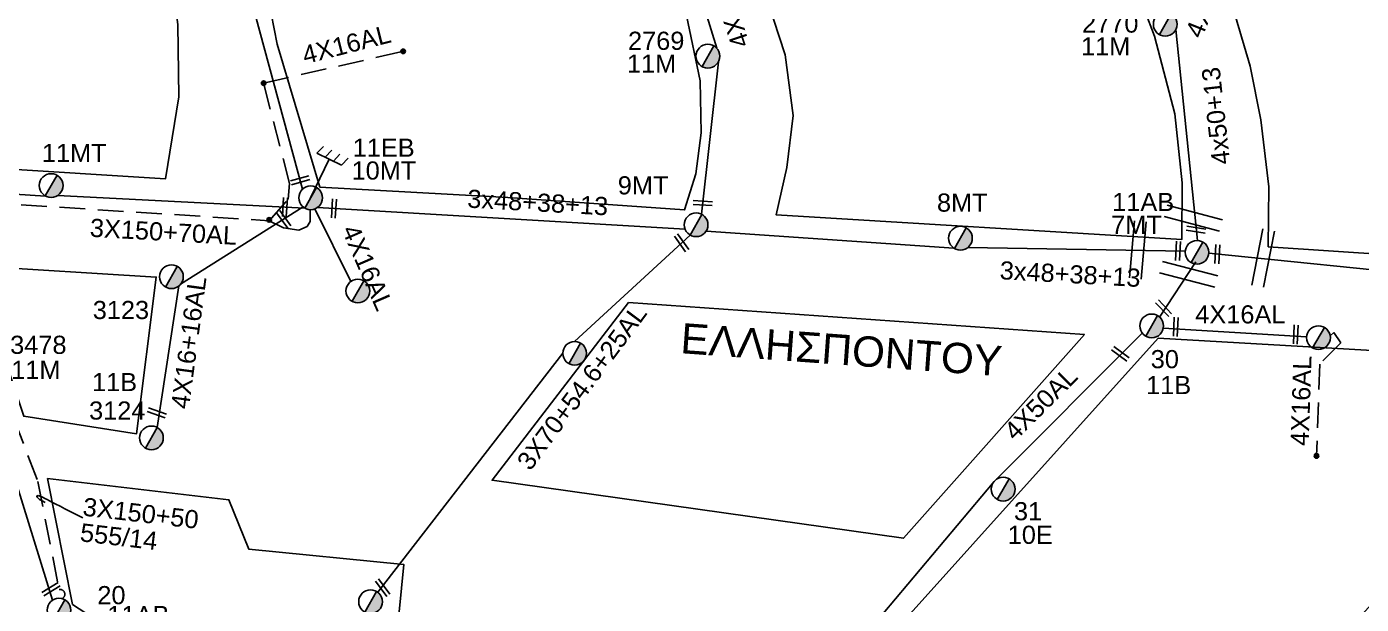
# Model space of a CAD drawing. Header units: millimetres. Extents: x 645 to 3057, y 900 to 1793.
# Drawn here: x 1313.3 to 1445.7, y 1351.3 to 1408.6 of the extents above; entities that cross this region are included whole.
import ezdxf

# ---------------------------------------------------------------- set-up
doc = ezdxf.new("R2010")
doc.units = ezdxf.units.MM
doc.linetypes.add('DASHED', pattern=[19.05, 12.7, -6.35])
for name, color, linetype in [('Άγνωστα', 7, 'Continuous'), ('Γείωση', 7, 'Continuous'), ('Γυμνά εναέρια ΧΤ (3Φ)   4x16AL', 7, 'Continuous'), ('Γυμνά εναέρια ΧΤ (3Φ)   4x50AL', 7, 'Continuous'), ('Γυμνά εναέρια ΧΤ και ΦΟΠ (3Φ)   4x16+16AL', 7, 'Continuous'), ('Γυμνά εναέρια ΧΤ και ΦΟΠ (3Φ)   4x50+16AL', 7, 'Continuous'), ('Εναέρια παροχή ΧΤ 4x16', 7, 'SYN_LINE'), ('Επιγραφές - Σχήματα', 7, 'Continuous'), ('Καλώδια ΧΤ   3x150+50AL', 7, 'DASHED'), ('Καλώδια ΧΤ   3x150+50CU', 7, 'DASHED'), ('Καλώδια ΧΤ   4x16AL', 7, 'DASHED'), ('Μηχανική τομή', 7, 'Continuous'), ('Στύλος ΦΜ', 7, 'Continuous'), ('Στύλος ΦΜ @ 1', 7, 'Continuous'), ('Συνδέσεις', 7, 'Continuous'), ('Συνεστραμμένα ΧΤ   3x70+54.6+25 AL', 7, 'SYN_LINE'), ('Τομή', 7, 'Continuous'), ('Υπόβαθρο ΔΕΗ', 7, 'Continuous'), ('Υπόγεια καλώδια Δικτύου ΧΤ και Παρ. ΧΤ - 3X150+70 AL', 7, 'DASHED'), ('Υπόγεια καλώδια Παροχών ΧΤ   4x16AL', 7, 'DASHED')]:
    doc.layers.add(name, color=color, linetype=linetype)
doc.styles.get("Standard").update_dxf_attribs({"font": 'arial.ttf'})
doc.linetypes.add('SYN_LINE', pattern='A,0.5,-0.0001,["/\\/\\/\\/",Standard,S=0.1,R=0,X=0,Y=-0.05],-0.25', length=0.7501)

# ---------------------------------------------------------------- blocks, each defined once
blk = doc.blocks.new('ΥΠΑΡΧΩΝ ΤΣΙΜΕΝΤΕΝΙΟΣ ΣΤΥΛΟΣ')
at = {"layer": 'Στύλος ΦΜ'}
blk.add_hatch(color=256, dxfattribs=at).paths.add_polyline_path([(-1.29, -2.28, 0.574793), (2.62, 0, 0.268822), (1.3, 2.27)])
blk.add_line((-1.29, -2.28), (1.3, 2.27), dxfattribs=at)
blk.add_circle((0, 0), 2.62, dxfattribs=at)
at = {"layer": 'Στύλος ΦΜ', "flags": 4}
for tag, p in [('ΑΡΙΘΜΟΣ', (-4.68, 8.05)), ('ΤΥΠΟΣ', (-4.91, 3.03))]:
    blk.add_attdef(tag, p, '', height=4, dxfattribs=at)
blk = doc.blocks.new('ΜΗΧΑΝΙΚΗ ΤΟΜΗ')
at = {"layer": 'Μηχανική τομή', "ltscale": 40}
for p, q in [((-1.89, 0.78), (1.89, 0.78)), ((1.89, 0), (-1.89, 0))]:
    blk.add_line(p, q, dxfattribs=at)
blk = doc.blocks.new('_ΣΥΝΔΕΣΗ')
at = {"layer": 'Συνδέσεις', "linetype": 'SYN_LINE', "ltscale": 40}
blk.add_hatch(color=256, dxfattribs=at).paths.add_polyline_path([(0.5, -0.01, 1), (-0.5, -0.01, 1)])
at = {"layer": 'Συνδέσεις'}
blk.add_circle((0, -0.01), 0.5, dxfattribs=at)
blk = doc.blocks.new('ΓΕΙΩΣΗ')
at = {"layer": 'Γείωση', "ltscale": 40}
for p, q in [((-2.34, 11.45), (-3, 9.45)), ((-0.34, 11.45), (-1, 9.45)), ((0, 9.45), (0, 0)), ((1.66, 11.45), (1, 9.45)), ((3.66, 11.45), (3, 9.45))]:
    blk.add_line(p, q, dxfattribs=at)
blk.add_lwpolyline([(-3, 9.45), (3, 9.45)], dxfattribs=at)
blk = doc.blocks.new('ΤΟΜΗ')
at = {"layer": 'Τομή', "ltscale": 40}
for p, q in [((-5.68, 0), (5.68, 0)), ((5.68, -2.33), (-5.68, -2.33))]:
    blk.add_line(p, q, dxfattribs=at)

msp = doc.modelspace()

# ---------------------------------------------------------------- linework, layer by layer
at = {"layer": 'Άγνωστα', "color": 27}
for points in [[(1332.62849, 1422.05055), (1340.63031, 1392.50637)], [(1430.55631, 1386.159), (1453.3488, 1383.84936)]]:
    msp.add_lwpolyline(points, dxfattribs=at)
at = {"layer": 'Άγνωστα', "color": 85}
msp.add_lwpolyline([(1427.28202, 1408.32829), (1429.44213, 1387.41617)], dxfattribs=at)
at = {"layer": 'Άγνωστα', "color": 1}
for points in [[(1300.89114, 1392.75089), (1315.13749, 1391.8174)], [(1316.32446, 1391.86764), (1340.85635, 1390.62412)], [(1342.11268, 1390.68364), (1378.58122, 1388.54694)], [(1380.67628, 1388.34609), (1405.2488, 1386.66452)], [(1406.62523, 1386.70771), (1428.20925, 1386.35559)]]:
    msp.add_lwpolyline(points, dxfattribs=at)
at = {"layer": 'Γυμνά εναέρια ΧΤ (3Φ)   4x16AL', "color": 133}
msp.add_lwpolyline([(1426.03843, 1378.70887), (1440.25487, 1377.84708)], dxfattribs=at)
at = {"layer": 'Γυμνά εναέρια ΧΤ (3Φ)   4x50AL', "color": 27}
msp.add_lwpolyline([(1328.53735, 1383.07914), (1340.68702, 1390.74078)], dxfattribs=at)
at = {"layer": 'Γυμνά εναέρια ΧΤ (3Φ)   4x50AL', "color": 133}
for points in [[(1425.67044, 1379.81604), (1429.27936, 1385.29354)], [(1409.24741, 1363.50981), (1423.94699, 1378.22557)], [(1397.00434, 1348.96832), (1409.24741, 1363.50981)]]:
    msp.add_lwpolyline(points, dxfattribs=at)
at = {"layer": 'Γυμνά εναέρια ΧΤ και ΦΟΠ (3Φ)   4x16+16AL', "color": 27}
msp.add_lwpolyline([(1328.37075, 1382.91188), (1326.22382, 1368.85539)], dxfattribs=at)
at = {"layer": 'Γυμνά εναέρια ΧΤ και ΦΟΠ (3Φ)   4x50+16AL', "color": 1}
for points in [[(1376.10931, 1424.70553), (1381.72253, 1406.48475)], [(1381.88754, 1405.14309), (1380.20591, 1390.02644)]]:
    msp.add_lwpolyline(points, dxfattribs=at)
at = {"layer": 'Γυμνά εναέρια ΧΤ και ΦΟΠ (3Φ)   4x50+16AL', "color": 5}
msp.add_lwpolyline([(1315.83528, 1351.74496), (1308.64226, 1374.86137)], dxfattribs=at)
at = {"layer": 'Εναέρια παροχή ΧΤ 4x16', "color": 27, "ltscale": 10}
msp.add_lwpolyline([(1341.86637, 1390.55172), (1345.44986, 1383.27158)], dxfattribs=at)
at = {"layer": 'Καλώδια ΧΤ   3x150+50CU', "color": 6, "linetype": 'DASHED', "ltscale": 0.2}
msp.add_lwpolyline([(1296.62844, 1392.271, 0.747054914), (1301.9264, 1390.65554), (1309.92174, 1390.13881), (1309.78137, 1387.96673, 0.917126108), (1306.99766, 1384.68852), (1309.34778, 1377.64818, -0.514256324), (1310.58677, 1373.92726), (1312.02253, 1369.63533), (1314.37755, 1363.52216), (1316.48273, 1352.79285, -0.886603457), (1316.76696, 1351.88922)], format="xyb", dxfattribs=at)
at = {"layer": 'Καλώδια ΧΤ   4x16AL', "color": 133, "ltscale": 0.2}
msp.add_lwpolyline([(1442.59588, 1377.94603), (1442.95143, 1378.28241), (1443.65366, 1377.27797), (1441.55318, 1375.16186), (1441.23436, 1366.0452)], dxfattribs=at)
at = {"layer": 'Συνεστραμμένα ΧΤ   3x70+54.6+25 AL', "color": 1, "ltscale": 20}
for points in [[(1379.09819, 1387.94853), (1367.63029, 1377.39897)], [(1366.45252, 1376.2212), (1348.10254, 1352.51751)]]:
    msp.add_lwpolyline(points, dxfattribs=at)
at = {"layer": 'Υπόβαθρο ΔΕΗ'}
for points in [[(1309.57963, 1394.62699), (1327.02926, 1393.52659), (1328.35038, 1401.66952), (1328.24224, 1408.84287), (1326.86577, 1419.77193), (1324.44375, 1430.61083), (1321.96643, 1446.21637), (1320.75482, 1461.38256), (1319.7648, 1475.06098), (1319.65689, 1491.76313), (1320.59681, 1510.7153), (1322.25173, 1523.22832), (1326.05626, 1539.98356), (1331.7331, 1555.85463), (1338.13068, 1571.12882)], [(1378.72784, 1409.71701), (1380.09856, 1403.23601), (1380.18656, 1398.0817), (1379.64125, 1394.01588), (1378.52956, 1390.44468), (1361.00293, 1391.67369), (1342.35475, 1392.70807), (1338.09823, 1406.89654), (1335.4238, 1420.61092)], [(1384.44679, 1418.279), (1388.51875, 1405.838), (1389.30833, 1399.80239), (1388.69517, 1394.66006), (1387.61289, 1389.97241), (1427.86154, 1387.49639), (1427.89358, 1393.13416), (1427.18, 1399.96288), (1425.14657, 1407.6648), (1421.32817, 1417.77727)], [(1436.45207, 1386.79313), (1472.85944, 1384.36113), (1472.4852, 1388.72502), (1471.39408, 1399.31445), (1468.92955, 1414.30551)], [(1432.78324, 1411.078), (1434.64758, 1404.7172), (1435.71488, 1399.38322), (1436.50845, 1392.72213), (1436.45207, 1386.79313)], [(1307.97858, 1384.90818), (1312.96386, 1369.97356), (1324.16282, 1368.24745), (1326.11198, 1383.77798), (1307.97858, 1384.90818)], [(1372.98724, 1381.27558), (1359.43911, 1363.62705), (1400.26503, 1357.87345), (1418.20871, 1378.08086), (1372.98724, 1381.27558)], [(1425.51393, 1377.73574), (1397.93092, 1347.0618), (1396.87406, 1339.62511), (1432.43847, 1335.76989), (1468.57584, 1375.26002), (1425.51393, 1377.73574)], [(1315.34205, 1363.80027), (1333.33126, 1361.69865), (1335.31708, 1356.79487), (1350.67799, 1355.27703), (1348.32235, 1331.46832), (1317.79234, 1351.31208), (1315.34205, 1363.80027)]]:
    msp.add_lwpolyline(points, dxfattribs=at)
msp.add_open_spline([(1318.83032, 1359.8879), (1315.03431, 1361.83045), (1314.24474, 1362.34644), (1314.10809, 1361.89116), (1315.11023, 1361.43587)], degree=3, dxfattribs=at)
at = {"layer": 'Υπόγεια καλώδια Δικτύου ΧΤ και Παρ. ΧΤ - 3X150+70 AL', "color": 27, "ltscale": 0.2}
msp.add_lwpolyline([(1297.62841, 1392.26261, 0.865779935), (1301.32239, 1391.69666), (1337.32613, 1389.36979), (1339.21813, 1391.49726), (1339.33638, 1393.07317), (1336.77393, 1403.0202)], format="xyb", dxfattribs=at)
msp.add_lwpolyline([(1337.32613, 1389.36979), (1338.72713, 1388.66715), (1340.2755, 1388.45287), (1341.0854, 1388.7862), (1341.39507, 1389.2862), (1341.37822, 1390.4723)], dxfattribs=at)
at = {"layer": 'Υπόγεια καλώδια Παροχών ΧΤ   4x16AL', "color": 27, "ltscale": 0.2}
msp.add_lwpolyline([(1336.77393, 1403.0202), (1350.6233, 1406.17675)], dxfattribs=at)

# ---------------------------------------------------------------- block references
at = {"layer": 'Γείωση', "xscale": 0.449999999999747, "yscale": 0.449999999999747, "zscale": 0.449999999999747, "rotation": 334.284421398181}
msp.add_blockref('ΓΕΙΩΣΗ', (1341.43738, 1391.64859), dxfattribs=at)
at = {"layer": 'Μηχανική τομή'}
for p, xscale, yscale, zscale, rotation in [((1340.4437, 1393.19537), 0.5000000000000089, 0.5000000000000089, 0.5000000000000089, 15.44085749073211), ((1338.92805, 1389.63157), 0.5000000000000401, 0.5000000000000401, 0.5000000000000401, 125.8123824166742), ((1339.07671, 1390.71433), 0.5000000000000159, 0.5000000000000159, 0.5000000000000159, 86.65613005295617), ((1343.94002, 1390.57658), 0.5000000000000159, 0.5000000000000159, 0.5000000000000159, 86.65613005295617), ((1380.34924, 1391.3149), 0.5000000000000624, 0.5000000000000624, 0.5000000000000624, 176.7631018835625), ((1378.40427, 1387.29856), 0.5000000000000401, 0.5000000000000401, 0.5000000000000401, 125.8123824166742), ((1429.31163, 1388.67954), 0.4999999999997621, 0.4999999999997621, 0.4999999999997621, 170.7037653294812), ((1427.68402, 1386.36415), 0.5000000000000159, 0.5000000000000159, 0.5000000000000159, 86.65613005295617), ((1431.59067, 1386.05419), 0.5000000000000159, 0.5000000000000159, 0.5000000000000159, 86.65613005295617), ((1426.20259, 1380.83125), 0.5000000000000122, 0.5000000000000122, 0.5000000000000122, 133.8954826782435), ((1427.46684, 1378.83996), 0.500000000000055, 0.500000000000055, 0.500000000000055, 87.21100159892345), ((1439.37694, 1378.07468), 0.500000000000055, 0.500000000000055, 0.500000000000055, 87.21100159892345), ((1421.88998, 1376.33295), 0.5000000000000124, 0.5000000000000124, 0.5000000000000124, 143.7388028647914), ((1326.23334, 1370.5128), 0.500000000000017, 0.500000000000017, 0.500000000000017, 160.7029124316999), ((1315.56388, 1352.98971), 0.4999999999999649, 0.4999999999999649, 0.4999999999999649, 211.4088349145203), ((1348.74528, 1353.09914), 0.5000000000000628, 0.5000000000000628, 0.5000000000000628, 126.3770935014344)]:
    msp.add_blockref('ΜΗΧΑΝΙΚΗ ΤΟΜΗ', p, dxfattribs=dict(at, xscale=xscale, yscale=yscale, zscale=zscale, rotation=rotation))
at = {"layer": 'Στύλος ΦΜ @ 1', "ltscale": 40}
ref = msp.add_blockref('ΥΠΑΡΧΩΝ ΤΣΙΜΕΝΤΕΝΙΟΣ ΣΤΥΛΟΣ', (1426.23022, 1408.85826), dxfattribs=dict(at, xscale=0.4499999999998181, yscale=0.4499999999998181, zscale=0.4499999999998181))
ref.add_attrib('ΤΥΠΟΣ', '11M', (1417.87172, 1405.76834), dxfattribs={"layer": 'Στύλος ΦΜ', "height": 1.8, "flags": 4})
ref.add_attrib('ΑΡΙΘΜΟΣ', '2770', (1417.97827, 1408.03063), dxfattribs={"layer": 'Στύλος ΦΜ', "height": 1.8, "flags": 4})
ref = msp.add_blockref('ΥΠΑΡΧΩΝ ΤΣΙΜΕΝΤΕΝΙΟΣ ΣΤΥΛΟΣ', (1380.84772, 1405.69618), dxfattribs=dict(at, xscale=0.4499999999998181, yscale=0.4499999999998181, zscale=0.4499999999998181))
ref.add_attrib('ΤΥΠΟΣ', '11M', (1372.8185, 1404.06085), dxfattribs={"layer": 'Στύλος ΦΜ', "height": 1.8, "flags": 4})
ref.add_attrib('ΑΡΙΘΜΟΣ', '2769', (1372.92505, 1406.32314), dxfattribs={"layer": 'Στύλος ΦΜ', "height": 1.8, "flags": 4})
ref = msp.add_blockref('ΥΠΑΡΧΩΝ ΤΣΙΜΕΝΤΕΝΙΟΣ ΣΤΥΛΟΣ', (1341.43738, 1391.64859), dxfattribs=dict(at, xscale=0.4499999999998181, yscale=0.4499999999998181, zscale=0.4499999999998181))
ref.add_attrib('ΤΥΠΟΣ', '10MT', (1345.49849, 1393.45586), dxfattribs={"layer": 'Στύλος ΦΜ', "height": 1.8, "flags": 4})
ref.add_attrib('ΑΡΙΘΜΟΣ', '11EB', (1345.60504, 1395.71815), dxfattribs={"layer": 'Στύλος ΦΜ', "height": 1.8, "flags": 4})
ref = msp.add_blockref('ΥΠΑΡΧΩΝ ΤΣΙΜΕΝΤΕΝΙΟΣ ΣΤΥΛΟΣ', (1315.68798, 1392.85861), dxfattribs=dict(at, xscale=0.4499999999998181, yscale=0.4499999999998181, zscale=0.4499999999998181))
ref.add_attrib('ΤΥΠΟΣ', '11MT', (1314.77096, 1395.19232), dxfattribs={"layer": 'Στύλος ΦΜ', "height": 1.8, "flags": 4})
ref = msp.add_blockref('ΥΠΑΡΧΩΝ ΤΣΙΜΕΝΤΕΝΙΟΣ ΣΤΥΛΟΣ', (1379.67922, 1388.973), dxfattribs=dict(at, xscale=0.4499999999998181, yscale=0.4499999999998181, zscale=0.4499999999998181))
ref.add_attrib('ΤΥΠΟΣ', '9MT', (1371.90725, 1391.98295), dxfattribs={"layer": 'Στύλος ΦΜ', "height": 1.8, "flags": 4})
ref = msp.add_blockref('ΥΠΑΡΧΩΝ ΤΣΙΜΕΝΤΕΝΙΟΣ ΣΤΥΛΟΣ', (1405.90705, 1387.64117), dxfattribs=dict(at, xscale=0.4499999999998181, yscale=0.4499999999998181, zscale=0.4499999999998181))
ref.add_attrib('ΤΥΠΟΣ', '8MT', (1403.5794, 1390.27224), dxfattribs={"layer": 'Στύλος ΦΜ', "height": 1.8, "flags": 4})
ref = msp.add_blockref('ΥΠΑΡΧΩΝ ΤΣΙΜΕΝΤΕΝΙΟΣ ΣΤΥΛΟΣ', (1429.38133, 1386.23997), dxfattribs=dict(at, xscale=0.4499999999998181, yscale=0.4499999999998181, zscale=0.4499999999998181))
ref.add_attrib('ΤΥΠΟΣ', '7MT', (1420.86021, 1388.07214), dxfattribs={"layer": 'Στύλος ΦΜ', "height": 1.8, "flags": 4})
ref.add_attrib('ΑΡΙΘΜΟΣ', '11AB', (1420.96676, 1390.33443), dxfattribs={"layer": 'Στύλος ΦΜ', "height": 1.8, "flags": 4})
ref = msp.add_blockref('ΥΠΑΡΧΩΝ ΤΣΙΜΕΝΤΕΝΙΟΣ ΣΤΥΛΟΣ', (1327.62382, 1383.8225), dxfattribs=dict(at, xscale=0.4499999999998181, yscale=0.4499999999998181, zscale=0.4499999999998181))
ref.add_attrib('ΤΥΠΟΣ', '3123', (1319.81583, 1379.62039), dxfattribs={"layer": 'Στύλος ΦΜ', "height": 1.8, "flags": 4})
at = {"layer": 'Στύλος ΦΜ @ 1', "ltscale": 40, "xscale": 0.4499999999998181, "yscale": 0.4499999999998181, "zscale": 0.4499999999998181}
for p in [(1346.12034, 1382.4053), (1441.43048, 1377.77581), (1367.63029, 1376.2212), (1347.38158, 1351.58619)]:
    msp.add_blockref('ΥΠΑΡΧΩΝ ΤΣΙΜΕΝΤΕΝΙΟΣ ΣΤΥΛΟΣ', p, dxfattribs=at)
at = {"layer": 'Στύλος ΦΜ @ 1', "ltscale": 40}
ref = msp.add_blockref('ΥΠΑΡΧΩΝ ΤΣΙΜΕΝΤΕΝΙΟΣ ΣΤΥΛΟΣ', (1424.88352, 1378.93975), dxfattribs=dict(at, xscale=0.4499999999998181, yscale=0.4499999999998181, zscale=0.4499999999998181))
ref.add_attrib('ΤΥΠΟΣ', '30', (1424.78865, 1374.74494), dxfattribs={"layer": 'Στύλος ΦΜ', "height": 1.8, "flags": 4})
ref.add_attrib('ΑΡΙΘΜΟΣ', '11B', (1424.32898, 1372.17308), dxfattribs={"layer": 'Στύλος ΦΜ', "height": 1.8, "flags": 4})
ref = msp.add_blockref('ΥΠΑΡΧΩΝ ΤΣΙΜΕΝΤΕΝΙΟΣ ΣΤΥΛΟΣ', (1309.22329, 1375.88584), dxfattribs=dict(at, xscale=0.4499999999998181, yscale=0.4499999999998181, zscale=0.4499999999998181))
ref.add_attrib('ΤΥΠΟΣ', '3478', (1311.62197, 1376.16563), dxfattribs={"layer": 'Στύλος ΦΜ', "height": 1.8, "flags": 4})
ref.add_attrib('ΑΡΙΘΜΟΣ', '11M', (1311.72539, 1373.68371), dxfattribs={"layer": 'Στύλος ΦΜ', "height": 1.8, "flags": 4})
ref = msp.add_blockref('ΥΠΑΡΧΩΝ ΤΣΙΜΕΝΤΕΝΙΟΣ ΣΤΥΛΟΣ', (1325.63826, 1367.8335), dxfattribs=dict(at, xscale=0.4499999999998181, yscale=0.4499999999998181, zscale=0.4499999999998181))
ref.add_attrib('ΤΥΠΟΣ', '3124', (1319.45353, 1369.6486), dxfattribs={"layer": 'Στύλος ΦΜ', "height": 1.8, "flags": 4})
ref.add_attrib('ΑΡΙΘΜΟΣ', '11B', (1319.74069, 1372.47081), dxfattribs={"layer": 'Στύλος ΦΜ', "height": 1.8, "flags": 4})
ref = msp.add_blockref('ΥΠΑΡΧΩΝ ΤΣΙΜΕΝΤΕΝΙΟΣ ΣΤΥΛΟΣ', (1410.14837, 1362.75126), dxfattribs=dict(at, xscale=0.4499999999998181, yscale=0.4499999999998181, zscale=0.4499999999998181))
ref.add_attrib('ΤΥΠΟΣ', '31', (1411.21771, 1359.66273), dxfattribs={"layer": 'Στύλος ΦΜ', "height": 1.8, "flags": 4})
ref.add_attrib('ΑΡΙΘΜΟΣ', '10E', (1410.59753, 1357.32282), dxfattribs={"layer": 'Στύλος ΦΜ', "height": 1.8, "flags": 4})
ref = msp.add_blockref('ΥΠΑΡΧΩΝ ΤΣΙΜΕΝΤΕΝΙΟΣ ΣΤΥΛΟΣ', (1316.46628, 1350.75048), dxfattribs=dict(at, xscale=0.4499999999998181, yscale=0.4499999999998181, zscale=0.4499999999998181))
ref.add_attrib('ΤΥΠΟΣ', '20', (1320.27402, 1351.33619), dxfattribs={"layer": 'Στύλος ΦΜ', "height": 1.8, "flags": 4})
ref.add_attrib('ΑΡΙΘΜΟΣ', '11ΛΒ', (1321.26708, 1349.36569), dxfattribs={"layer": 'Στύλος ΦΜ', "height": 1.8, "flags": 4})
at = {"layer": 'Συνδέσεις', "xscale": 0.4499999999998181, "yscale": 0.4499999999998181, "zscale": 0.4499999999998181}
for p in [(1350.6233, 1406.17675), (1336.77393, 1403.0202), (1337.32246, 1389.46341), (1441.2358, 1366.05041)]:
    msp.add_blockref('_ΣΥΝΔΕΣΗ', p, dxfattribs=at)
at = {"layer": 'Τομή'}
for p, xscale, yscale, zscale, rotation in [((1429.15664, 1390.17994), 0.5000000000002092, 0.5000000000002092, 0.5000000000002092, 345.2250253478719), ((1424.09371, 1386.42273), 0.5000000000001739, 0.5000000000001739, 0.5000000000001739, 265.0155201230962), ((1436.51433, 1385.55525), 0.5000000000001716, 0.5000000000001716, 0.5000000000001716, 258.9181524247832), ((1428.70652, 1384.62167), 0.5000000000002092, 0.5000000000002092, 0.5000000000002092, 345.2250253478719)]:
    msp.add_blockref('ΤΟΜΗ', p, dxfattribs=dict(at, xscale=xscale, yscale=yscale, zscale=zscale, rotation=rotation))

# ---------------------------------------------------------------- texts
at = {"layer": 'Γυμνά εναέρια ΧΤ (3Φ)   4x16AL', "color": 7, "insert": (1429.20568, 1380.98642), "char_height": 1.8, "width": 168.3717627, "attachment_point": 1}
msp.add_mtext('4X16AL', dxfattribs=at)
at = {"layer": 'Γυμνά εναέρια ΧΤ (3Φ)   4x50AL', "color": 7, "insert": (1410.05238, 1368.73812), "char_height": 1.8, "width": 168.3717627, "attachment_point": 1, "rotation": 44.7484649}
msp.add_mtext('4X50AL', dxfattribs=at)
at = {"layer": 'Γυμνά εναέρια ΧΤ και ΦΟΠ (3Φ)   4x16+16AL', "color": 7, "char_height": 1.8, "width": 168.3717627, "attachment_point": 1}
for insert, rotation in [((1428.1713, 1408.01826), 68.2900769), ((1327.56275, 1370.86298), 82.3386661)]:
    msp.add_mtext('4X16+16AL', dxfattribs=dict(at, insert=insert, rotation=rotation))
at = {"layer": 'Γυμνά εναέρια ΧΤ και ΦΟΠ (3Φ)   4x50+16AL', "color": 7, "insert": (1383.29552, 1406.31973), "char_height": 1.8, "width": 168.3717627, "attachment_point": 1, "rotation": 108.1191298}
msp.add_mtext('4X50+16AL', dxfattribs=at)
at = {"layer": 'Εναέρια παροχή ΧΤ 4x16', "color": 7, "insert": (1346.14205, 1389.1871), "char_height": 1.8, "width": 168.3717627, "attachment_point": 1, "rotation": 293.395221}
msp.add_mtext('4X16AL', dxfattribs=at)
at = {"layer": 'Επιγραφές - Σχήματα', "color": 7, "char_height": 1.8, "width": 168.3717627, "attachment_point": 1}
for s, insert, rotation in [('4x50+13', (1430.89151, 1394.83888), 96.302006), ('3x48+38+13', (1357.04291, 1392.47703), 356.7995382), ('3x48+38+13', (1409.86879, 1385.374), 356.7995382)]:
    msp.add_mtext(s, dxfattribs=dict(at, insert=insert, rotation=rotation))
at = {"layer": 'Επιγραφές - Σχήματα', "insert": (1378.28085, 1379.23332), "char_height": 3, "width": 69.9753744, "attachment_point": 1, "rotation": 355.8747097}
msp.add_mtext('ΕΛΛΗΣΠΟΝΤΟΥ', dxfattribs=at)
at = {"layer": 'Καλώδια ΧΤ   3x150+50AL', "color": 7, "char_height": 1.8, "width": 168.3717627, "attachment_point": 1, "rotation": 353.353719}
for s, insert in [('3X150+50', (1318.95971, 1361.92593)), ('555/14', (1318.69137, 1359.37808))]:
    msp.add_mtext(s, dxfattribs=dict(at, insert=insert))
at = {"layer": 'Καλώδια ΧΤ   4x16AL', "color": 7, "insert": (1438.65649, 1367.07936), "char_height": 1.8, "width": 168.3717627, "attachment_point": 1, "rotation": 88.1314379}
msp.add_mtext('4X16AL', dxfattribs=at)
at = {"layer": 'Συνεστραμμένα ΧΤ   3x70+54.6+25 AL', "color": 7, "insert": (1361.77912, 1365.55276), "char_height": 1.8, "width": 168.3717627, "attachment_point": 1, "rotation": 53.3593484}
msp.add_mtext('3X70+54.6+25AL', dxfattribs=at)
at = {"layer": 'Υπόγεια καλώδια Δικτύου ΧΤ και Παρ. ΧΤ - 3X150+70 AL', "color": 7, "insert": (1319.59443, 1389.5899), "char_height": 1.8, "width": 168.3717627, "attachment_point": 1, "rotation": 356.7995382}
msp.add_mtext('3X150+70AL', dxfattribs=at)
at = {"layer": 'Υπόγεια καλώδια Παροχών ΧΤ   4x16AL', "color": 7, "insert": (1340.42831, 1406.62947), "char_height": 1.8, "width": 168.3717627, "attachment_point": 1, "rotation": 14.3211174}
msp.add_mtext('4X16AL', dxfattribs=at)

doc.saveas('drawing.dxf')
